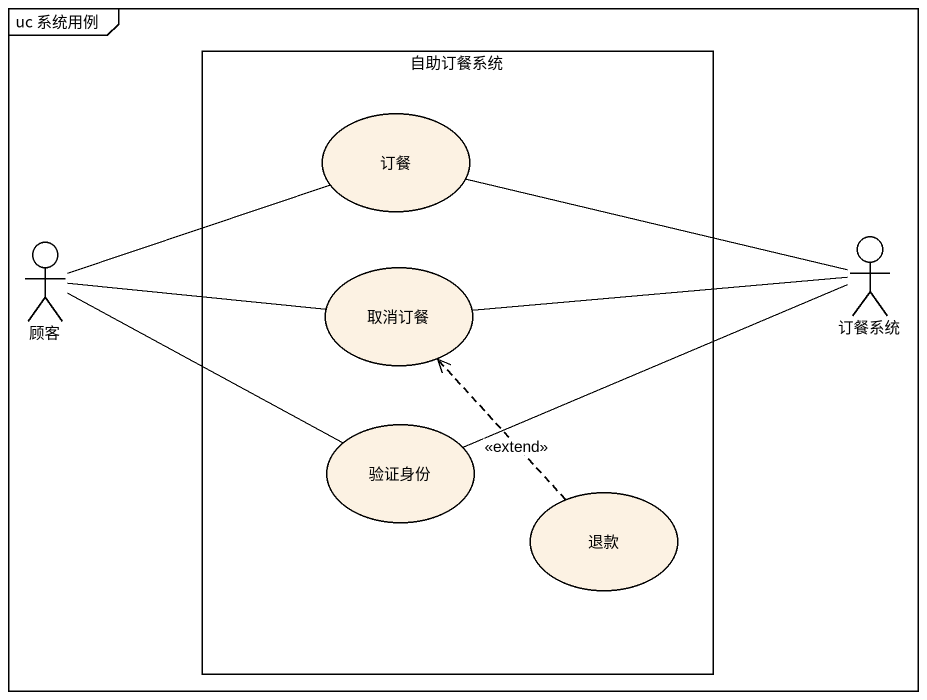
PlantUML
@startuml
mainframe uc 系统用例
rectangle 自助订餐系统 {
  usecase 订餐
  usecase 取消订餐
  usecase 验证身份
  usecase 退款
}
actor 顾客
actor 订餐系统
顾客 -right- 订餐
顾客 -right- 取消订餐
顾客 -right- 验证身份
订餐系统 -left- 订餐
订餐系统 -left- 取消订餐
验证身份 -right- 订餐系统
退款 .up.> 取消订餐 : <<extend>>
@enduml
